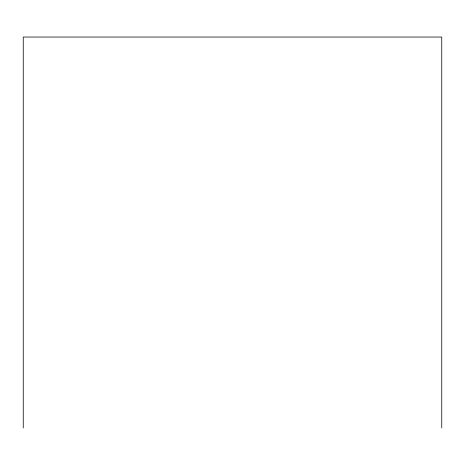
<?xml version="1.0" encoding="UTF-8"?>
<svg xmlns="http://www.w3.org/2000/svg" width="465" height="465" viewBox="0 0 465 465"><rect width="100%" height="100%" fill="white"/><g stroke="black" fill="none" stroke-linecap="round" stroke-linejoin="round"><path stroke-width="0.7" d="M441.75 427.951L441.75 37.049L23.25 37.049L23.25 427.951"/></g></svg>
